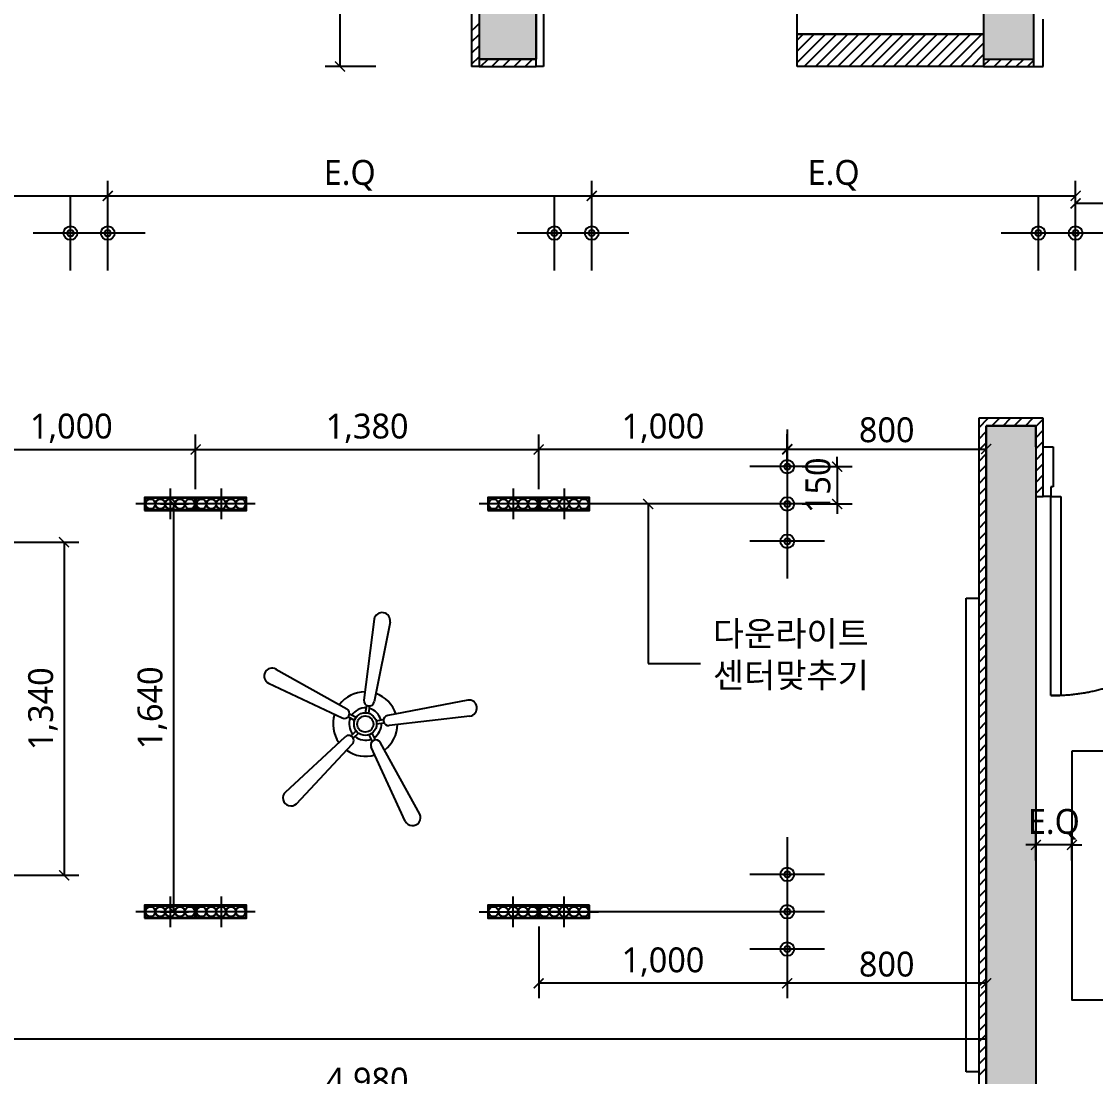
# Model space of a CAD drawing. Header units: millimetres. Extents: x 512 to 764439, y -71 to 559481.
# Drawn here: x 341089 to 345409, y 274869 to 279111 of the extents above; entities that cross this region are included whole.
import ezdxf

# ---------------------------------------------------------------- set-up
doc = ezdxf.new("R2010")
doc.units = ezdxf.units.MM
doc.header["$LTSCALE"] = 50
doc.linetypes.add('CENTER2', pattern=[28.575, 19.05, -3.175, 3.175, -3.175])
for name, color, linetype in [('#조명', 40, 'Continuous'), ('06-FUR', 6, 'Continuous'), ('DIM', 7, 'Continuous'), ('fin', 5, 'Continuous'), ('ha', 8, 'Continuous'), ('red', 10, 'Continuous'), ('wall', 2, 'Continuous')]:
    doc.layers.add(name, color=color, linetype=linetype)
doc.layers.add('00', color=7, linetype='Continuous', lineweight=0)
doc.layers.add('text', color=7, linetype='Continuous', lineweight=0)
doc.styles.add('N 맑은고딕', font='malgun.ttf')
doc.styles.add('맑은 고딕', font='malgun.ttf')
doc.dimstyles.new('DH IN40', dxfattribs={"dimscale": 40, "dimtxt": 2.5, "dimasz": 1, "dimexe": 1.5, "dimexo": 1.5, "dimtad": 1, "dimdec": 7, "dimlunit": 6, "dimtxsty": '맑은 고딕', "dimblk": 'ARCHTICK', "dimcen": 2.5, "dimclrd": 256, "dimclre": 256, "dimclrt": 256, "dimadec": 0, "dimazin": 0, "dimtfac": 1, "dimtdec": 7, "dimtix": 1, "dimtmove": 0, "dimatfit": 3, "dimldrblk": 'ARCHTICK', "dimfxl": 1, "dimtfillclr": 1, "dimlwd": -1, "dimlwe": -1, "dimarcsym": 0})

# ---------------------------------------------------------------- blocks, each defined once
blk = doc.blocks.new('123123')
at = {"layer": 'ha', "linetype": 'Continuous'}
h = blk.add_hatch(color=8, dxfattribs=at)
h.dxf.hatch_style = 1
h.paths.add_polyline_path([(327221.9, 120647.9), (327221.9, 120977.9), (326991.9, 120977.9), (326991.9, 115837.9), (327221.9, 115837.9)])
h.paths.add_polyline_path([(326071.9, 119477.9), (324731.9, 119477.9), (324731.9, 119277.9), (326071.9, 119277.9)])
h.paths.add_polyline_path([(323831.9, 119477.9), (322821.9, 119477.9), (322821.9, 118447.9), (321491.9, 118447.9), (321491.9, 120777.9), (322691.9, 120777.9), (322691.9, 120977.9), (321291.9, 120977.9), (321291.9, 117667.9), (320191.9, 117667.9), (320191.9, 116287.9), (320391.9, 116287.9), (320391.9, 117467.9), (322851.9, 117467.9), (322851.9, 116147.9), (322621.9, 116147.9), (322621.9, 115967.9), (322881.9, 115967.9), (323721.9, 115967.9), (323721.9, 116147.9), (323021.9, 116147.9), (323021.9, 119277.9), (323831.9, 119277.9)])
h.paths.add_polyline_path([(322621.9, 118247.9), (322621.9, 117667.9), (321491.9, 117667.9), (321491.9, 118247.9)], flags=16)
h.paths.add_polyline_path([(322821.9, 114687.9), (322821.9, 115047.9), (322621.9, 115047.9), (322621.9, 114687.9), (321641.9, 114687.9), (321641.9, 114487.9), (322821.9, 114487.9)])
h.paths.add_polyline_path([(320741.9, 114687.9), (320391.9, 114687.9), (320391.9, 115727.9), (320191.9, 115727.9), (320191.9, 114687.9), (319281.9, 114687.9), (319281.9, 109257.9), (321671.9, 109257.9), (321671.9, 110317.9), (321251.9, 110317.9), (321251.9, 110837.9), (321751.9, 110837.9), (321751.9, 111037.9), (321031.9, 111037.9), (321031.9, 110837.9), (321031.9, 109457.9), (319481.9, 109457.9), (319481.9, 110837.9), (320251.9, 110837.9), (320251.9, 111037.9), (319601.9, 111037.9), (319601.9, 114487.9), (320391.9, 114487.9), (320741.9, 114487.9)])
h.paths.add_polyline_path([(324051.9, 114687.9), (323821.9, 114687.9), (323821.9, 110737.9), (324051.9, 110737.9)])
h.paths.add_polyline_path([(324051.9, 109787.9), (323851.9, 109787.9), (323851.9, 109697.9), (323181.9, 109697.9), (323181.9, 109497.9), (323851.9, 109497.9), (323851.9, 109257.9), (324051.9, 109257.9)])
h.paths.add_polyline_path([(329231.9, 114362.9), (329031.9, 114362.9), (329031.9, 110702.9), (329231.9, 110702.9), (329231.9, 110777.9), (329781.9, 110777.9), (329781.9, 110977.9), (329231.9, 110977.9)])
h.paths.add_polyline_path([(329891.9, 109657.9), (329231.9, 109657.9), (329231.9, 109812.9), (329031.9, 109812.9), (329031.9, 109257.9), (329231.9, 109257.9), (329231.9, 109457.9), (329891.9, 109457.9)])
h.paths.add_polyline_path([(333621.9, 114277.9), (333421.9, 114277.9), (333421.9, 116037.9), (332201.9, 116037.9), (332201.9, 119057.9), (330701.9, 119057.9), (330701.9, 118857.9), (332001.9, 118857.9), (332001.9, 116037.9), (330121.9, 116037.9), (330121.9, 115837.9), (330121.9, 115077.9), (330321.9, 115077.9), (330321.9, 115837.9), (333221.9, 115837.9), (333221.9, 114277.9), (332511.9, 114277.9), (330321.9, 114277.9), (330121.9, 114277.9), (330121.9, 114077.9), (333421.9, 114077.9), (333421.9, 110977.9), (332241.9, 110977.9), (332241.9, 110777.9), (333491.9, 110777.9), (333491.9, 109657.9), (332241.9, 109657.9), (332241.9, 109457.9), (333621.9, 109457.9)])
h.paths.add_polyline_path([(329221.9, 118857.9), (329351.9, 118857.9), (329351.9, 119057.9), (328671.9, 119057.9), (328671.9, 118857.9), (329021.9, 118857.9), (329021.9, 115837.9), (329221.9, 115837.9)])
h.paths.add_polyline_path([(330901.9, 120647.9), (330701.9, 120647.9), (330701.9, 120057.9), (330901.9, 120057.9)])
at = {"layer": 'ha', "color": 8}
for p, q in [((326991.9, 120977.9), (326991.9, 115837.9)), ((327221.9, 120647.9), (327221.9, 115837.9)), ((329021.9, 118857.9), (329021.9, 115837.9)), ((329221.9, 118857.9), (329221.9, 115837.9)), ((326991.9, 115837.9), (327221.9, 115837.9)), ((329021.9, 115837.9), (329221.9, 115837.9)), ((329031.9, 114362.9), (329031.9, 110702.9)), ((329231.9, 114362.9), (329031.9, 114362.9)), ((329231.9, 114362.9), (329231.9, 110977.9)), ((329231.9, 114362.9), (329231.9, 110977.9))]:
    blk.add_line(p, q, dxfattribs=at)
at = {"layer": 'ha', "color": 8, "linetype": 'Continuous'}
for p, q in [((327221.9, 115807.9), (327221.9, 120447.9)), ((327251.9, 120447.9), (327251.9, 115807.9)), ((326961.9, 119477.9), (326961.9, 115807.9)), ((326991.9, 119477.9), (326991.9, 115807.9)), ((328271.9, 115937.9), (328271.9, 118857.9)), ((329021.9, 118857.9), (329021.9, 115937.9)), ((328271.9, 115937.9), (329021.9, 115937.9)), ((328271.9, 115807.9), (328271.9, 115937.9)), ((329021.9, 115937.9), (328271.9, 115937.9)), ((329021.9, 115937.9), (329021.9, 115807.9)), ((327221.9, 115837.9), (326991.9, 115837.9)), ((326991.9, 115837.9), (326991.9, 115807.9)), ((327221.9, 115807.9), (327221.9, 115837.9)), ((329221.9, 115837.9), (329221.9, 115807.9)), ((326991.9, 115807.9), (326961.9, 115807.9)), ((326991.9, 115807.9), (327221.9, 115807.9)), ((327251.9, 115807.9), (327221.9, 115807.9)), ((329021.9, 115807.9), (328271.9, 115807.9)), ((329021.9, 115807.9), (329221.9, 115807.9)), ((329261.9, 114392.9), (329001.9, 114392.9)), ((329001.9, 114392.9), (329001.9, 110937.9)), ((329031.9, 114392.9), (329001.9, 114392.9)), ((329001.9, 114392.9), (329001.9, 110937.9)), ((329231.9, 114392.9), (329031.9, 114392.9)), ((329261.9, 114392.9), (329231.9, 114392.9)), ((329261.9, 114277.9), (329261.9, 114392.9)), ((329261.9, 114077.9), (329261.9, 114392.9)), ((329231.9, 114362.9), (329031.9, 114362.9)), ((329031.9, 114362.9), (329031.9, 110937.9)), ((329031.9, 114362.9), (329231.9, 114362.9)), ((329031.9, 110937.9), (329031.9, 114362.9)), ((329231.9, 114277.9), (329231.9, 114362.9)), ((329231.9, 114362.9), (329231.9, 114077.9)), ((329231.9, 114077.9), (329261.9, 114077.9)), ((328951.8, 113669.4), (329001.9, 113669.4)), ((328951.8, 111764.9), (328951.8, 113669.4)), ((329001.9, 113669.4), (329001.9, 111764.9)), ((329001.9, 111764.9), (328951.8, 111764.9))]:
    blk.add_line(p, q, dxfattribs=at)
at = {"layer": 'ha', "color": 8, "linetype": 'Continuous', "transparency": 33554687}
for p, q in [((329221.9, 116037.9), (329221.9, 115807.9)), ((329261.9, 115807.9), (329261.9, 115997.9)), ((329221.9, 115807.9), (329261.9, 115807.9)), ((329261.9, 114077.9), (329261.9, 114277.9)), ((329261.9, 114277.9), (329301.9, 114277.9)), ((329301.9, 114277.9), (329301.9, 114117.9)), ((329301.9, 114117.9), (329291.9, 114117.9)), ((329291.9, 114117.9), (329291.9, 114077.9)), ((329291.9, 114077.9), (329261.9, 114077.9)), ((329291.9, 113277.9), (329291.9, 114077.9)), ((329291.9, 114077.9), (329331.9, 114077.9)), ((329331.9, 114077.9), (329331.9, 113277.9)), ((329331.9, 113277.9), (329291.9, 113277.9))]:
    blk.add_line(p, q, dxfattribs=at)
at = {"layer": 'ha', "color": 8, "linetype": 'Continuous', "transparency": 33554559}
for p, q in [((326961.9, 115951.3), (326978.4, 115967.9)), ((326978.4, 115967.9), (326991.9, 115981.3)), ((326961.9, 115906.4), (326991.9, 115936.4)), ((328271.9, 115914.3), (328295.5, 115937.9)), ((328271.9, 115869.4), (328340.4, 115937.9)), ((328271.9, 115824.5), (328385.3, 115937.9)), ((328300.2, 115807.9), (328430.2, 115937.9)), ((328345.1, 115807.9), (328475.1, 115937.9)), ((328390, 115807.9), (328520, 115937.9)), ((328434.9, 115807.9), (328564.9, 115937.9)), ((328479.8, 115807.9), (328609.8, 115937.9)), ((328524.7, 115807.9), (328654.7, 115937.9)), ((328569.6, 115807.9), (328699.6, 115937.9)), ((328614.5, 115807.9), (328744.5, 115937.9)), ((328659.4, 115807.9), (328789.4, 115937.9)), ((328704.3, 115807.9), (328834.3, 115937.9)), ((328749.2, 115807.9), (328879.2, 115937.9)), ((328794.1, 115807.9), (328924.1, 115937.9)), ((328839, 115807.9), (328969, 115937.9)), ((328883.9, 115807.9), (329013.9, 115937.9)), ((326961.9, 115861.5), (326991.9, 115891.5)), ((328928.8, 115807.9), (329021.9, 115901)), ((326961.9, 115816.6), (326991.9, 115846.6)), ((326998, 115807.9), (327028, 115837.9)), ((327042.9, 115807.9), (327072.9, 115837.9)), ((327087.8, 115807.9), (327117.8, 115837.9)), ((327132.7, 115807.9), (327162.7, 115837.9)), ((327177.6, 115807.9), (327207.6, 115837.9)), ((328973.7, 115807.9), (329021.9, 115856.1)), ((329021.9, 115811.2), (329048.6, 115837.9)), ((329063.5, 115807.9), (329093.5, 115837.9)), ((329108.4, 115807.9), (329138.4, 115837.9)), ((329153.3, 115807.9), (329183.3, 115837.9)), ((329018.6, 115807.9), (329021.9, 115811.2)), ((329198.2, 115807.9), (329221.9, 115831.6)), ((329001.9, 114354.3), (329040.4, 114392.9)), ((329001.9, 114354.3), (329040.4, 114392.9)), ((329055.3, 114362.9), (329085.3, 114392.9)), ((329055.3, 114362.9), (329085.3, 114392.9)), ((329100.2, 114362.9), (329130.2, 114392.9)), ((329100.2, 114362.9), (329130.2, 114392.9)), ((329145.1, 114362.9), (329175.1, 114392.9)), ((329145.1, 114362.9), (329175.1, 114392.9)), ((329190, 114362.9), (329220, 114392.9)), ((329190, 114362.9), (329220, 114392.9)), ((329231.9, 114359.8), (329261.9, 114389.8)), ((329231.9, 114359.8), (329261.9, 114389.8)), ((329001.9, 114309.4), (329031.9, 114339.4)), ((329001.9, 114309.4), (329031.9, 114339.4)), ((329231.9, 114314.9), (329261.9, 114344.9)), ((329231.9, 114314.9), (329261.9, 114344.9)), ((329001.9, 114264.5), (329031.9, 114294.5)), ((329001.9, 114264.5), (329031.9, 114294.5)), ((329231.9, 114270), (329261.9, 114300)), ((329239.7, 114277.9), (329261.9, 114300)), ((329001.9, 114219.6), (329031.9, 114249.6)), ((329001.9, 114219.6), (329031.9, 114249.6)), ((329231.9, 114225.1), (329261.9, 114255.1)), ((329001.9, 114174.7), (329031.9, 114204.7)), ((329001.9, 114174.7), (329031.9, 114204.7)), ((329231.9, 114180.2), (329261.9, 114210.2)), ((329001.9, 114129.8), (329031.9, 114159.8)), ((329001.9, 114129.8), (329031.9, 114159.8)), ((329231.9, 114135.3), (329261.9, 114165.3)), ((329001.9, 114084.9), (329031.9, 114114.9)), ((329001.9, 114084.9), (329031.9, 114114.9)), ((329231.9, 114090.4), (329261.9, 114120.4)), ((329001.9, 114040), (329031.9, 114070)), ((329001.9, 114040), (329031.9, 114070)), ((329001.9, 113995.1), (329031.9, 114025.1)), ((329001.9, 113995.1), (329031.9, 114025.1)), ((329001.9, 113950.2), (329031.9, 113980.2)), ((329001.9, 113950.2), (329031.9, 113980.2)), ((329001.9, 113905.3), (329031.9, 113935.3)), ((329001.9, 113905.3), (329031.9, 113935.3)), ((329001.9, 113860.4), (329031.9, 113890.4)), ((329001.9, 113860.4), (329031.9, 113890.4)), ((329001.9, 113815.5), (329031.9, 113845.5)), ((329001.9, 113815.5), (329031.9, 113845.5)), ((329001.9, 113770.6), (329031.9, 113800.6)), ((329001.9, 113770.6), (329031.9, 113800.6)), ((329001.9, 113725.7), (329031.9, 113755.7)), ((329001.9, 113725.7), (329031.9, 113755.7)), ((329001.9, 113680.8), (329031.9, 113710.8)), ((329001.9, 113680.8), (329031.9, 113710.8)), ((329001.9, 113635.9), (329031.9, 113665.9)), ((329001.9, 113635.9), (329031.9, 113665.9)), ((329001.9, 113591), (329031.9, 113621)), ((329001.9, 113591), (329031.9, 113621)), ((329001.9, 113546.1), (329031.9, 113576.1)), ((329001.9, 113546.1), (329031.9, 113576.1)), ((329001.9, 113501.2), (329031.9, 113531.2)), ((329001.9, 113501.2), (329031.9, 113531.2)), ((329001.9, 113456.3), (329031.9, 113486.3)), ((329001.9, 113456.3), (329031.9, 113486.3)), ((329001.9, 113411.4), (329031.9, 113441.4)), ((329001.9, 113411.4), (329031.9, 113441.4)), ((329001.9, 113366.5), (329031.9, 113396.5)), ((329001.9, 113366.5), (329031.9, 113396.5)), ((329001.9, 113321.6), (329031.9, 113351.6)), ((329001.9, 113321.6), (329031.9, 113351.6)), ((329001.9, 113276.7), (329031.9, 113306.7)), ((329001.9, 113276.7), (329031.9, 113306.7)), ((329001.9, 113231.8), (329031.9, 113261.8)), ((329001.9, 113231.8), (329031.9, 113261.8)), ((329001.9, 113186.9), (329031.9, 113216.9)), ((329001.9, 113186.9), (329031.9, 113216.9)), ((329001.9, 113142), (329031.9, 113172)), ((329001.9, 113142), (329031.9, 113172)), ((329001.9, 113097.1), (329031.9, 113127.1)), ((329001.9, 113097.1), (329031.9, 113127.1)), ((329001.9, 113052.2), (329031.9, 113082.2)), ((329001.9, 113052.2), (329031.9, 113082.2)), ((329001.9, 113007.3), (329031.9, 113037.3)), ((329001.9, 113007.3), (329031.9, 113037.3)), ((329001.9, 112962.4), (329031.9, 112992.4)), ((329001.9, 112962.4), (329031.9, 112992.4)), ((329001.9, 112917.5), (329031.9, 112947.5)), ((329001.9, 112917.5), (329031.9, 112947.5)), ((329001.9, 112872.6), (329031.9, 112902.6)), ((329001.9, 112872.6), (329031.9, 112902.6)), ((329001.9, 112827.7), (329031.9, 112857.7)), ((329001.9, 112827.7), (329031.9, 112857.7)), ((329001.9, 112782.8), (329031.9, 112812.8)), ((329001.9, 112782.8), (329031.9, 112812.8)), ((329001.9, 112737.9), (329031.9, 112767.9)), ((329001.9, 112737.9), (329031.9, 112767.9)), ((329001.9, 112693), (329031.9, 112723)), ((329001.9, 112693), (329031.9, 112723)), ((329001.9, 112648.1), (329031.9, 112678.1)), ((329001.9, 112648.1), (329031.9, 112678.1)), ((329001.9, 112603.2), (329031.9, 112633.2)), ((329001.9, 112603.2), (329031.9, 112633.2)), ((329001.9, 112558.3), (329031.9, 112588.3)), ((329001.9, 112558.3), (329031.9, 112588.3)), ((329001.9, 112513.4), (329031.9, 112543.4)), ((329001.9, 112513.4), (329031.9, 112543.4)), ((329001.9, 112468.5), (329031.9, 112498.5)), ((329001.9, 112468.5), (329031.9, 112498.5)), ((329001.9, 112423.6), (329031.9, 112453.6)), ((329001.9, 112423.6), (329031.9, 112453.6)), ((329001.9, 112378.7), (329031.9, 112408.7)), ((329001.9, 112378.7), (329031.9, 112408.7)), ((329001.9, 112333.8), (329031.9, 112363.8)), ((329001.9, 112333.8), (329031.9, 112363.8)), ((329001.9, 112288.9), (329031.9, 112318.9)), ((329001.9, 112288.9), (329031.9, 112318.9)), ((329001.9, 112244), (329031.9, 112274)), ((329001.9, 112244), (329031.9, 112274)), ((329001.9, 112199.1), (329031.9, 112229.1)), ((329001.9, 112199.1), (329031.9, 112229.1)), ((329001.9, 112154.2), (329031.9, 112184.2)), ((329001.9, 112154.2), (329031.9, 112184.2)), ((329001.9, 112109.3), (329031.9, 112139.3)), ((329001.9, 112109.3), (329031.9, 112139.3)), ((329001.9, 112064.4), (329031.9, 112094.4)), ((329001.9, 112064.4), (329031.9, 112094.4)), ((329001.9, 112019.5), (329031.9, 112049.5)), ((329001.9, 112019.5), (329031.9, 112049.5)), ((329001.9, 111974.6), (329031.9, 112004.6)), ((329001.9, 111974.6), (329031.9, 112004.6)), ((329001.9, 111929.7), (329031.9, 111959.7)), ((329001.9, 111929.7), (329031.9, 111959.7)), ((329001.9, 111884.8), (329031.9, 111914.8)), ((329001.9, 111884.8), (329031.9, 111914.8)), ((329001.9, 111839.9), (329031.9, 111869.9)), ((329001.9, 111839.9), (329031.9, 111869.9)), ((329001.9, 111795), (329031.9, 111825)), ((329001.9, 111795), (329031.9, 111825)), ((329001.9, 111750.1), (329031.9, 111780.1)), ((329001.9, 111750.1), (329031.9, 111780.1))]:
    blk.add_line(p, q, dxfattribs=at)
at = {"layer": 'ha', "color": 8, "ltscale": 20}
blk.add_line((324051.9, 111897.9), (329031.9, 111897.9), dxfattribs=at)
blk.add_line((324051.9, 111897.9), (329031.9, 111897.9), dxfattribs=at)
at = {"layer": 'ha', "color": 8, "linetype": 'CENTER2', "ltscale": 20, "transparency": 33554687}
blk.add_arc((329291.9, 114077.9), 800, 270, 0, dxfattribs=at)
blk = doc.blocks.new('1232144')
at = {"layer": 'red', "linetype": 'Continuous'}
blk.add_lwpolyline([(363577.2, 262665.7), (364577.2, 262665.7), (364577.2, 263265.7), (363577.2, 263265.7)], close=True, dxfattribs=at)
at = {"layer": 'text', "insert": (363669.9, 263016.7), "char_height": 100, "attachment_point": 1, "style": 'N 맑은고딕'}
blk.add_mtext_dynamic_manual_height_columns('시스템에어컨', width=3739.844, gutter_width=747, heights=[0], dxfattribs=at)
blk = doc.blocks.new('CELILNGPAN')
at = {"layer": '06-FUR', "color": 6}
for p, q in [((48717.2, -3709.4), (48676.4, -4034.6)), ((48781.1, -3721), (48717.1, -4041.2)), ((48322.4, -3909.7), (48607.1, -4069.5)), ((48291.6, -3966.9), (48588.2, -4106.2)), ((48682.4, -4085.6), (48687.2, -4056.2)), ((48695.2, -4087.7), (48700, -4058.3)), ((49093.7, -4034.6), (48771.7, -4096.2)), ((48638.6, -4116.2), (48612.1, -4102.6)), ((48644.6, -4104.7), (48618.1, -4091.1)), ((49102.3, -4098.9), (48778, -4137)), ((48725.1, -4117.8), (48754.5, -4113.2)), ((48727, -4130.6), (48756.5, -4126)), ((48360.1, -4404.3), (48600.1, -4182.9)), ((48645.1, -4158.1), (48623.9, -4179.1)), ((48654.2, -4167.3), (48633.1, -4188.3)), ((48696.1, -4174.1), (48709.5, -4200.7)), ((48707.7, -4168.3), (48721.1, -4194.9)), ((48404.9, -4451.3), (48629.1, -4212.2)), ((48842.1, -4521.2), (48705.7, -4224.6)), ((48900.6, -4493.1), (48742.5, -4206))]:
    blk.add_line(p, q, dxfattribs=at)
for radius in [45.4, 32.5]:
    blk.add_circle((48681.6, -4131), radius, dxfattribs=at)
for centre, radius, start, end in [((48749.2, -3715.2), 32.5, 349.67, 169.67), ((48307, -3938.3), 32.5, 61.67, 241.67), ((48681.6, -4131), 129.8, 90.4651, 143.078), ((48681.6, -4131), 129.8, 18.4651, 71.078), ((48696.7, -4037.9), 20.6, 170.7734, 350.7734), ((49098, -4066.8), 32.5, 277.67, 97.67), ((48681.6, -4131), 129.8, 162.4651, 215.078), ((48597.7, -4087.9), 20.6, 242.7734, 62.7734), ((48681.6, -4131), 64.9, 86.5125, 147.0342), ((48681.6, -4131), 64.9, 14.5125, 75.0342), ((48774.9, -4116.6), 20.6, 98.7734, 278.7734), ((48681.6, -4131), 64.9, 158.5125, 219.0342), ((48681.6, -4131), 64.9, 302.5125, 3.0342), ((48681.6, -4131), 129.8, 306.4651, 359.078), ((48614.6, -4197.5), 20.6, 314.7734, 134.7734), ((48681.6, -4131), 64.9, 230.5125, 291.0342), ((48724.1, -4215.3), 20.6, 26.7734, 206.7734), ((48681.6, -4131), 129.8, 234.4651, 287.078), ((48382.5, -4427.8), 32.5, 133.67, 313.67), ((48871.4, -4507.2), 32.5, 205.67, 25.67)]:
    blk.add_arc(centre, radius, start, end, dxfattribs=at)
blk = doc.blocks.new('WHAUD')
at = {"layer": '#조명', "linetype": 'Continuous'}
for p, q in [((382552, 278027.6), (382552, 277727.6)), ((382702, 277877.6), (382402, 277877.6))]:
    blk.add_line(p, q, dxfattribs=at)
for radius in [27.5, 12.5]:
    blk.add_circle((382552, 277877.6), radius, dxfattribs=at)
blk = doc.blocks.new('A$C6088f158')
at = {"layer": '#조명', "ltscale": 2}
for p, q in [((137.5, 123), (137.5, 0)), ((275, 61.5), (0, 61.5))]:
    blk.add_line(p, q, dxfattribs=at)
for points in [[(35, 35), (240, 35), (240, 88), (35, 88)], [(38.5, 38.5), (236.5, 38.5), (236.5, 84.5), (38.5, 84.5)]]:
    blk.add_lwpolyline(points, close=True, dxfattribs=at)
for centre in [(58.3, 61.5), (97.9, 61.5), (137.5, 61.5), (177.1, 61.5), (216.7, 61.5)]:
    blk.add_circle(centre, 19.8, dxfattribs=at)
blk = doc.blocks.new('_ArchTick')
at = {"color": 0, "linetype": 'ByBlock', "const_width": 0.15}
blk.add_lwpolyline([(-0.5, -0.5), (0.5, 0.5)], dxfattribs=at)
blk = doc.blocks.new('*D788')
at = {"layer": 'Defpoints', "color": 0, "linetype": 'Continuous', "transparency": 16777216}
for p in [(343169.2, 277390), (344169.2, 277251.2), (343169.2, 277171.2)]:
    blk.add_point(p, dxfattribs=at)
at = {"layer": 'DIM', "transparency": 16777216}
for p, q in [((343169.2, 277231.2), (343169.2, 277450)), ((344169.2, 277311.2), (344169.2, 277450)), ((344169.2, 277390), (343169.2, 277390))]:
    blk.add_line(p, q, dxfattribs=at)
at = {"layer": 'DIM', "linetype": 'Continuous', "transparency": 16777216, "xscale": 40, "yscale": 40, "zscale": 40, "rotation": 180}
blk.add_blockref('_ArchTick', (343169.2, 277390), dxfattribs=at)
at = {"layer": 'DIM', "linetype": 'Continuous', "transparency": 16777216, "xscale": 40, "yscale": 40, "zscale": 40}
blk.add_blockref('_ArchTick', (344169.2, 277390), dxfattribs=at)
at = {"layer": 'DIM', "linetype": 'Continuous', "transparency": 16777216, "insert": (343669.2, 277475.3), "char_height": 100, "attachment_point": 5, "style": '맑은 고딕'}
blk.add_mtext('1,000', dxfattribs=at)
blk = doc.blocks.new('*D789')
at = {"layer": 'Defpoints', "color": 0, "linetype": 'Continuous', "transparency": 16777216}
for p in [(344969.2, 277392.1), (344969.2, 277362.1), (344169.2, 277251.2)]:
    blk.add_point(p, dxfattribs=at)
at = {"layer": 'DIM', "transparency": 16777216}
for p, q in [((344169.2, 277311.2), (344169.2, 277452.1)), ((344969.2, 277422.1), (344969.2, 277452.1)), ((344169.2, 277392.1), (344969.2, 277392.1))]:
    blk.add_line(p, q, dxfattribs=at)
at = {"layer": 'DIM', "linetype": 'Continuous', "transparency": 16777216, "xscale": 40, "yscale": 40, "zscale": 40, "rotation": 180}
blk.add_blockref('_ArchTick', (344169.2, 277392.1), dxfattribs=at)
at = {"layer": 'DIM', "linetype": 'Continuous', "transparency": 16777216, "xscale": 40, "yscale": 40, "zscale": 40}
blk.add_blockref('_ArchTick', (344969.2, 277392.1), dxfattribs=at)
at = {"layer": 'DIM', "linetype": 'Continuous', "transparency": 16777216, "insert": (344569.2, 277468.7), "char_height": 100, "attachment_point": 5, "style": '맑은 고딕'}
blk.add_mtext('800', dxfattribs=at)
blk = doc.blocks.new('*D791')
at = {"layer": 'Defpoints', "color": 0, "linetype": 'Continuous', "transparency": 16777216}
for p in [(341789.2, 277390), (340789.2, 277317.6), (341789.2, 277171.2)]:
    blk.add_point(p, dxfattribs=at)
at = {"layer": 'DIM', "transparency": 16777216}
for p, q in [((340789.2, 277377.6), (340789.2, 277450)), ((341789.2, 277231.2), (341789.2, 277450)), ((340789.2, 277390), (341789.2, 277390))]:
    blk.add_line(p, q, dxfattribs=at)
at = {"layer": 'DIM', "linetype": 'Continuous', "transparency": 16777216, "xscale": 40, "yscale": 40, "zscale": 40, "rotation": 180}
blk.add_blockref('_ArchTick', (340789.2, 277390), dxfattribs=at)
at = {"layer": 'DIM', "linetype": 'Continuous', "transparency": 16777216, "xscale": 40, "yscale": 40, "zscale": 40}
blk.add_blockref('_ArchTick', (341789.2, 277390), dxfattribs=at)
at = {"layer": 'DIM', "linetype": 'Continuous', "transparency": 16777216, "insert": (341289.2, 277475.3), "char_height": 100, "attachment_point": 5, "style": '맑은 고딕'}
blk.add_mtext('1,000', dxfattribs=at)
blk = doc.blocks.new('*D798')
at = {"layer": 'Defpoints', "color": 0, "linetype": 'Continuous', "transparency": 16777216}
for p in [(339989.2, 274920), (344969.2, 274920), (344969.2, 274760)]:
    blk.add_point(p, dxfattribs=at)
at = {"layer": 'DIM', "transparency": 16777216}
for p, q in [((339989.2, 274860), (339989.2, 274700)), ((344969.2, 274860), (344969.2, 274700)), ((339989.2, 274760), (344969.2, 274760))]:
    blk.add_line(p, q, dxfattribs=at)
at = {"layer": 'DIM', "linetype": 'Continuous', "transparency": 16777216, "xscale": 40, "yscale": 40, "zscale": 40, "rotation": 180}
blk.add_blockref('_ArchTick', (339989.2, 274760), dxfattribs=at)
at = {"layer": 'DIM', "linetype": 'Continuous', "transparency": 16777216, "xscale": 40, "yscale": 40, "zscale": 40}
blk.add_blockref('_ArchTick', (344969.2, 274760), dxfattribs=at)
at = {"layer": 'DIM', "linetype": 'Continuous', "transparency": 16777216, "insert": (342479.2, 274845.1), "char_height": 100, "attachment_point": 5, "style": '맑은 고딕'}
blk.add_mtext('4,980', dxfattribs=at)
blk = doc.blocks.new('*D801')
at = {"layer": 'Defpoints', "color": 0, "linetype": 'Continuous', "transparency": 16777216}
for p in [(344169.2, 275394.5), (344969.2, 275365), (344169.2, 275243.3)]:
    blk.add_point(p, dxfattribs=at)
at = {"layer": 'DIM', "transparency": 16777216}
for p, q in [((344169.2, 275334.5), (344169.2, 275183.3)), ((344969.2, 275305), (344969.2, 275183.3)), ((344969.2, 275243.3), (344169.2, 275243.3))]:
    blk.add_line(p, q, dxfattribs=at)
at = {"layer": 'DIM', "linetype": 'Continuous', "transparency": 16777216, "xscale": 40, "yscale": 40, "zscale": 40, "rotation": 180}
blk.add_blockref('_ArchTick', (344169.2, 275243.3), dxfattribs=at)
at = {"layer": 'DIM', "linetype": 'Continuous', "transparency": 16777216, "xscale": 40, "yscale": 40, "zscale": 40}
blk.add_blockref('_ArchTick', (344969.2, 275243.3), dxfattribs=at)
at = {"layer": 'DIM', "linetype": 'Continuous', "transparency": 16777216, "insert": (344569.2, 275319.9), "char_height": 100, "attachment_point": 5, "style": '맑은 고딕'}
blk.add_mtext('800', dxfattribs=at)
blk = doc.blocks.new('*D802')
at = {"layer": 'Defpoints', "color": 0, "linetype": 'Continuous', "transparency": 16777216}
for p in [(343169.2, 275531.2), (344169.2, 275381.2), (343169.2, 275243.3)]:
    blk.add_point(p, dxfattribs=at)
at = {"layer": 'DIM', "transparency": 16777216}
for p, q in [((343169.2, 275471.2), (343169.2, 275183.3)), ((344169.2, 275321.2), (344169.2, 275183.3)), ((344169.2, 275243.3), (343169.2, 275243.3))]:
    blk.add_line(p, q, dxfattribs=at)
at = {"layer": 'DIM', "linetype": 'Continuous', "transparency": 16777216, "xscale": 40, "yscale": 40, "zscale": 40, "rotation": 180}
blk.add_blockref('_ArchTick', (343169.2, 275243.3), dxfattribs=at)
at = {"layer": 'DIM', "linetype": 'Continuous', "transparency": 16777216, "xscale": 40, "yscale": 40, "zscale": 40}
blk.add_blockref('_ArchTick', (344169.2, 275243.3), dxfattribs=at)
at = {"layer": 'DIM', "linetype": 'Continuous', "transparency": 16777216, "insert": (343669.2, 275328.6), "char_height": 100, "attachment_point": 5, "style": '맑은 고딕'}
blk.add_mtext('1,000', dxfattribs=at)
blk = doc.blocks.new('*D838')
at = {"layer": 'Defpoints', "color": 0, "linetype": 'Continuous', "transparency": 16777216}
for p in [(345169.2, 275800), (345169.2, 275676.8), (345314.2, 275676.8)]:
    blk.add_point(p, dxfattribs=at)
at = {"layer": 'DIM', "transparency": 16777216}
for p, q in [((345169.2, 275736.8), (345169.2, 275860)), ((345314.2, 275736.8), (345314.2, 275860)), ((345169.2, 275800), (345129.2, 275800)), ((345314.2, 275800), (345169.2, 275800)), ((345314.2, 275800), (345354.2, 275800))]:
    blk.add_line(p, q, dxfattribs=at)
at = {"layer": 'DIM', "linetype": 'Continuous', "transparency": 16777216, "xscale": 40, "yscale": 40, "zscale": 40}
blk.add_blockref('_ArchTick', (345169.2, 275800), dxfattribs=at)
at = {"layer": 'DIM', "linetype": 'Continuous', "transparency": 16777216, "xscale": 40, "yscale": 40, "zscale": 40, "rotation": 180}
blk.add_blockref('_ArchTick', (345314.2, 275800), dxfattribs=at)
at = {"layer": 'DIM', "linetype": 'Continuous', "transparency": 16777216, "insert": (345241.7, 275882.5), "char_height": 100, "attachment_point": 5, "style": '맑은 고딕'}
blk.add_mtext('E.Q', dxfattribs=at)
blk = doc.blocks.new('*D840')
at = {"layer": 'Defpoints', "color": 0, "linetype": 'Continuous', "transparency": 16777216}
for p in [(345329.2, 278380), (345329.2, 278260.5), (346029.2, 278260.5)]:
    blk.add_point(p, dxfattribs=at)
at = {"layer": 'DIM', "transparency": 16777216}
for p, q in [((345329.2, 278320.5), (345329.2, 278440)), ((346029.2, 278320.5), (346029.2, 278440)), ((346029.2, 278380), (345329.2, 278380))]:
    blk.add_line(p, q, dxfattribs=at)
at = {"layer": 'DIM', "linetype": 'Continuous', "transparency": 16777216, "xscale": 40, "yscale": 40, "zscale": 40, "rotation": 180}
blk.add_blockref('_ArchTick', (345329.2, 278380), dxfattribs=at)
at = {"layer": 'DIM', "linetype": 'Continuous', "transparency": 16777216, "xscale": 40, "yscale": 40, "zscale": 40}
blk.add_blockref('_ArchTick', (346029.2, 278380), dxfattribs=at)
at = {"layer": 'DIM', "linetype": 'Continuous', "transparency": 16777216, "insert": (345679.2, 278456.7), "char_height": 100, "attachment_point": 5, "style": '맑은 고딕'}
blk.add_mtext('700', dxfattribs=at)
blk = doc.blocks.new('*D851')
at = {"layer": 'Defpoints', "color": 0, "linetype": 'Continuous', "transparency": 16777216}
for p in [(342449.2, 280290.5), (342370, 278930.5), (342574.6, 278930.5)]:
    blk.add_point(p, dxfattribs=at)
at = {"layer": 'DIM', "transparency": 16777216}
for p, q in [((342389.2, 280290.5), (342310, 280290.5)), ((342370, 280290.5), (342370, 278930.5)), ((342514.6, 278930.5), (342310, 278930.5))]:
    blk.add_line(p, q, dxfattribs=at)
at = {"layer": 'DIM', "linetype": 'Continuous', "transparency": 16777216, "xscale": 40, "yscale": 40, "zscale": 40}
for p, rotation in [((342370, 280290.5), 90), ((342370, 278930.5), 270)]:
    blk.add_blockref('_ArchTick', p, dxfattribs=dict(at, rotation=rotation))
at = {"layer": 'DIM', "linetype": 'Continuous', "transparency": 16777216, "insert": (342284.7, 279610.5), "char_height": 100, "attachment_point": 5, "rotation": 90, "style": '맑은 고딕'}
blk.add_mtext('1,360', dxfattribs=at)
blk = doc.blocks.new('*D991')
at = {"layer": 'Defpoints', "color": 0, "linetype": 'Continuous', "transparency": 16777216}
for p in [(340789.2, 277017.6), (340789.2, 275677.6), (341260, 275677.6)]:
    blk.add_point(p, dxfattribs=at)
at = {"layer": 'DIM', "transparency": 16777216}
for p, q in [((340849.2, 277017.6), (341320, 277017.6)), ((341260, 277017.6), (341260, 275677.6)), ((340849.2, 275677.6), (341320, 275677.6))]:
    blk.add_line(p, q, dxfattribs=at)
at = {"layer": 'DIM', "linetype": 'Continuous', "transparency": 16777216, "xscale": 40, "yscale": 40, "zscale": 40}
for p, rotation in [((341260, 277017.6), 90), ((341260, 275677.6), 270)]:
    blk.add_blockref('_ArchTick', p, dxfattribs=dict(at, rotation=rotation))
at = {"layer": 'DIM', "linetype": 'Continuous', "transparency": 16777216, "insert": (341174.7, 276347.6), "char_height": 100, "attachment_point": 5, "rotation": 90, "style": '맑은 고딕'}
blk.add_mtext('1,340', dxfattribs=at)
blk = doc.blocks.new('*D1474')
at = {"layer": 'Defpoints', "color": 0, "linetype": 'Continuous', "transparency": 16777216}
for p in [(341435.9, 278410), (339489.2, 278260), (341435.9, 278260)]:
    blk.add_point(p, dxfattribs=at)
at = {"layer": 'DIM', "transparency": 16777216}
for p, q in [((339489.2, 278320), (339489.2, 278470)), ((341435.9, 278320), (341435.9, 278470)), ((339489.2, 278410), (341435.9, 278410))]:
    blk.add_line(p, q, dxfattribs=at)
at = {"layer": 'DIM', "linetype": 'Continuous', "transparency": 16777216, "xscale": 40, "yscale": 40, "zscale": 40, "rotation": 180}
blk.add_blockref('_ArchTick', (339489.2, 278410), dxfattribs=at)
at = {"layer": 'DIM', "linetype": 'Continuous', "transparency": 16777216, "xscale": 40, "yscale": 40, "zscale": 40}
blk.add_blockref('_ArchTick', (341435.9, 278410), dxfattribs=at)
at = {"layer": 'DIM', "linetype": 'Continuous', "transparency": 16777216, "insert": (340462.6, 278492.5), "char_height": 100, "attachment_point": 5, "style": '맑은 고딕'}
blk.add_mtext('E.Q', dxfattribs=at)
blk = doc.blocks.new('*D1475')
at = {"layer": 'Defpoints', "color": 0, "linetype": 'Continuous', "transparency": 16777216}
for p in [(343382.6, 278410), (341435.9, 278260), (343382.6, 278260.4)]:
    blk.add_point(p, dxfattribs=at)
at = {"layer": 'DIM', "transparency": 16777216}
for p, q in [((341435.9, 278320), (341435.9, 278470)), ((343382.6, 278320.4), (343382.6, 278470)), ((341435.9, 278410), (343382.6, 278410))]:
    blk.add_line(p, q, dxfattribs=at)
at = {"layer": 'DIM', "linetype": 'Continuous', "transparency": 16777216, "xscale": 40, "yscale": 40, "zscale": 40, "rotation": 180}
blk.add_blockref('_ArchTick', (341435.9, 278410), dxfattribs=at)
at = {"layer": 'DIM', "linetype": 'Continuous', "transparency": 16777216, "xscale": 40, "yscale": 40, "zscale": 40}
blk.add_blockref('_ArchTick', (343382.6, 278410), dxfattribs=at)
at = {"layer": 'DIM', "linetype": 'Continuous', "transparency": 16777216, "insert": (342409.2, 278492.5), "char_height": 100, "attachment_point": 5, "style": '맑은 고딕'}
blk.add_mtext('E.Q', dxfattribs=at)
blk = doc.blocks.new('*D1476')
at = {"layer": 'Defpoints', "color": 0, "linetype": 'Continuous', "transparency": 16777216}
for p in [(345329.2, 278410), (343382.6, 278260.4), (345329.2, 278260.5)]:
    blk.add_point(p, dxfattribs=at)
at = {"layer": 'DIM', "transparency": 16777216}
for p, q in [((343382.6, 278320.4), (343382.6, 278470)), ((345329.2, 278320.5), (345329.2, 278470)), ((343382.6, 278410), (345329.2, 278410))]:
    blk.add_line(p, q, dxfattribs=at)
at = {"layer": 'DIM', "linetype": 'Continuous', "transparency": 16777216, "xscale": 40, "yscale": 40, "zscale": 40, "rotation": 180}
blk.add_blockref('_ArchTick', (343382.6, 278410), dxfattribs=at)
at = {"layer": 'DIM', "linetype": 'Continuous', "transparency": 16777216, "xscale": 40, "yscale": 40, "zscale": 40}
blk.add_blockref('_ArchTick', (345329.2, 278410), dxfattribs=at)
at = {"layer": 'DIM', "linetype": 'Continuous', "transparency": 16777216, "insert": (344355.9, 278492.5), "char_height": 100, "attachment_point": 5, "style": '맑은 고딕'}
blk.add_mtext('E.Q', dxfattribs=at)
blk = doc.blocks.new('*D1486')
at = {"layer": 'Defpoints', "color": 0, "linetype": 'Continuous', "transparency": 16777216}
for p in [(341587.7, 277171.2), (341587.7, 275531.2), (341700, 275531.2)]:
    blk.add_point(p, dxfattribs=at)
at = {"layer": 'DIM', "transparency": 16777216}
for p, q in [((341647.7, 277171.2), (341760, 277171.2)), ((341700, 277171.2), (341700, 275531.2)), ((341647.7, 275531.2), (341760, 275531.2))]:
    blk.add_line(p, q, dxfattribs=at)
at = {"layer": 'DIM', "linetype": 'Continuous', "transparency": 16777216, "xscale": 40, "yscale": 40, "zscale": 40}
for p, rotation in [((341700, 277171.2), 90), ((341700, 275531.2), 270)]:
    blk.add_blockref('_ArchTick', p, dxfattribs=dict(at, rotation=rotation))
at = {"layer": 'DIM', "linetype": 'Continuous', "transparency": 16777216, "insert": (341614.7, 276351.2), "char_height": 100, "attachment_point": 5, "rotation": 90, "style": '맑은 고딕'}
blk.add_mtext('1,640', dxfattribs=at)
blk = doc.blocks.new('*D1487')
at = {"layer": 'Defpoints', "color": 0, "linetype": 'Continuous', "transparency": 16777216}
for p in [(343169.2, 277390), (341789.2, 277171.2), (343169.2, 277171.2)]:
    blk.add_point(p, dxfattribs=at)
at = {"layer": 'DIM', "transparency": 16777216}
for p, q in [((341789.2, 277231.2), (341789.2, 277450)), ((343169.2, 277231.2), (343169.2, 277450)), ((341789.2, 277390), (343169.2, 277390))]:
    blk.add_line(p, q, dxfattribs=at)
at = {"layer": 'DIM', "linetype": 'Continuous', "transparency": 16777216, "xscale": 40, "yscale": 40, "zscale": 40, "rotation": 180}
blk.add_blockref('_ArchTick', (341789.2, 277390), dxfattribs=at)
at = {"layer": 'DIM', "linetype": 'Continuous', "transparency": 16777216, "xscale": 40, "yscale": 40, "zscale": 40}
blk.add_blockref('_ArchTick', (343169.2, 277390), dxfattribs=at)
at = {"layer": 'DIM', "linetype": 'Continuous', "transparency": 16777216, "insert": (342479.2, 277475.3), "char_height": 100, "attachment_point": 5, "style": '맑은 고딕'}
blk.add_mtext('1,380', dxfattribs=at)
blk = doc.blocks.new('*D1489')
at = {"layer": 'Defpoints', "color": 0, "linetype": 'Continuous', "transparency": 16777216}
for p in [(344169.2, 277321.2), (344169.2, 277171.2), (344370, 277171.2)]:
    blk.add_point(p, dxfattribs=at)
at = {"layer": 'DIM', "transparency": 16777216}
for p, q in [((344370, 277321.2), (344370, 277361.2)), ((344229.2, 277321.2), (344430, 277321.2)), ((344370, 277321.2), (344370, 277171.2)), ((344229.2, 277171.2), (344430, 277171.2)), ((344370, 277171.2), (344370, 277131.2))]:
    blk.add_line(p, q, dxfattribs=at)
at = {"layer": 'DIM', "linetype": 'Continuous', "transparency": 16777216, "xscale": 40, "yscale": 40, "zscale": 40}
for p, rotation in [((344370, 277321.2), 270), ((344370, 277171.2), 90)]:
    blk.add_blockref('_ArchTick', p, dxfattribs=dict(at, rotation=rotation))
at = {"layer": 'DIM', "linetype": 'Continuous', "transparency": 16777216, "insert": (344293.1, 277246.2), "char_height": 100, "attachment_point": 5, "rotation": 90, "style": '맑은 고딕'}
blk.add_mtext('150', dxfattribs=at)

msp = doc.modelspace()

# ---------------------------------------------------------------- linework, layer by layer
at = {"layer": 'fin', "linetype": 'Continuous'}
for p, q in [((344169.23372999, 277171.18143007), (343050, 277171.18143007)), ((344169.23372999, 275531.18143007), (343060, 275531.18143007))]:
    msp.add_line(p, q, dxfattribs=at)

# ---------------------------------------------------------------- block references
at = {"layer": '#조명', "linetype": 'Continuous', "rotation": 270}
for p in [(63408.25908311, 660812.16611831), (63558.25908311, 660812.16611831), (65354.92574978, 660812.32501373), (65504.92574978, 660812.32501373), (67301.59241644, 660812.48390914), (67451.59241644, 660812.48390914)]:
    msp.add_blockref('WHAUD', p, dxfattribs=at)
at = {"layer": '#조명', "linetype": 'Continuous'}
for name, p in [('WHAUD', (-38382.7288142, -556.45988347)), ('WHAUD', (-38382.7288142, -706.45988347)), ('A$C6088f158', (342929.23372999, 277109.68143007)), ('A$C6088f158', (343134.23372999, 277109.68143007)), ('WHAUD', (-38382.7288142, -856.45988347)), ('WHAUD', (-38382.7288142, -2196.45988347)), ('WHAUD', (-38382.7288142, -2346.45988347)), ('WHAUD', (-38382.7288142, -2496.45988347))]:
    msp.add_blockref(name, p, dxfattribs=at)
at = {"linetype": 'Continuous'}
msp.add_blockref('123123', (15937.37803297, 163122.61808096), dxfattribs=at)
at = {"ltscale": 2}
for p in [(341549.23372999, 277109.68143007), (341754.23372999, 277109.68143007), (341549.23372999, 275469.68143007), (341754.23372999, 275469.68143007)]:
    msp.add_blockref('A$C6088f158', p, dxfattribs=at)
at = {"ltscale": 2, "rotation": 179.9999999999999}
for p in [(343204.23372999, 275592.68143007), (343409.23372999, 275592.68143007)]:
    msp.add_blockref('A$C6088f158', p, dxfattribs=at)
at = {"layer": '00'}
msp.add_blockref('CELILNGPAN', (293790.13367696, 280417.01389715), dxfattribs=at)
at = {"layer": 'wall', "linetype": 'Continuous', "rotation": 270}
msp.add_blockref('1232144', (82648.49969009, 639754.08523513), dxfattribs=at)

# ---------------------------------------------------------------- texts
at = {"layer": 'text', "linetype": 'Continuous', "insert": (343870, 276699.39538043), "char_height": 100, "attachment_point": 1, "style": 'N 맑은고딕'}
msp.add_mtext_dynamic_manual_height_columns('다운라이트\\P센터맞추기', width=1930, gutter_width=750, heights=[335.03880486], dxfattribs=at)

# ---------------------------------------------------------------- dimensions: what is measured, and where the dimension line sits
at = {"layer": 'DIM', "linetype": 'Continuous'}
for base, p1, p2, picture, middle in [((342370.0000000006, 278930.5213649563), (342449.2337299855, 280290.5213649561), (342574.6168649928, 278930.5213649562), '*D851', (342284.673913044, 279610.5213649562)), ((344370.0000000002, 277171.1814300726), (344169.2337299853, 277321.1814300725), (344169.2337299853, 277171.1814300725), '*D1489', (344293.0638586959, 277246.1814300725)), ((341700.0000000008, 275531.1814300726), (341587.7337299854, 277171.1814300725), (341587.7337299854, 275531.1814300725), '*D1486', (341614.6739130443, 276351.1814300725)), ((341260.0000000003, 275677.6413135419), (340789.2337299854, 277017.6413135417), (340789.2337299854, 275677.6413135417), '*D991', (341174.6739130438, 276347.6413135417))]:
    dim = msp.add_linear_dim(base=base, p1=p1, p2=p2, angle=90, dimstyle='DH IN40', dxfattribs=at)
    dim.commit()
    dim.dimension.update_dxf_attribs({"geometry": picture, "text_midpoint": middle})
for base, p1, p2, picture, middle in [((341435.90039665, 278410), (339489.23372999, 278260.04467872), (341435.90039665, 278260.04467872), '*D1474', (340462.56706332, 278492.54076087)), ((345169.23372999, 275800), (345314.23372999, 275676.83741754), (345169.23372999, 275676.83741754), '*D838', (345241.73372999, 275882.54076087))]:
    dim = msp.add_linear_dim(base=base, p1=p1, p2=p2, text='E.Q', dimstyle='DH IN40', dxfattribs=at)
    dim.commit()
    dim.dimension.update_dxf_attribs({"geometry": picture, "text_midpoint": middle})
for base, p1, p2, picture, middle in [((343382.56706332, 278410), (341435.90039665, 278260.04467872), (343382.56706332, 278260.36246954), '*D1475', (342409.23372999, 278492.54076087)), ((345329.23372999, 278410), (343382.56706332, 278260.36246954), (345329.23372999, 278260.52136496), '*D1476', (344355.90039665, 278492.54076087))]:
    dim = msp.add_linear_dim(base=base, p1=p1, p2=p2, text='E.Q', dimstyle='DH IN40', override={"dimtmove": 1}, dxfattribs=at)
    dim.commit()
    dim.dimension.update_dxf_attribs({"geometry": picture, "text_midpoint": middle})
for base, p1, p2, picture, middle in [((345329.2337299853, 278380), (346029.2337299853, 278260.521364956), (345329.2337299853, 278260.521364956), '*D840', (345679.2337299853, 278456.6644021739)), ((341789.2337299854, 277390), (340789.2337299854, 277317.6413135417), (341789.2337299854, 277171.1814300725), '*D791', (341289.2337299854, 277475.3260869565)), ((343169.2337299854, 277390), (341789.2337299854, 277171.1814300725), (343169.2337299854, 277171.1814300725), '*D1487', (342479.2337299854, 277475.3260869565)), ((343169.2337299854, 277390), (344169.2337299853, 277251.1814300726), (343169.2337299854, 277171.1814300725), '*D788', (343669.2337299853, 277475.3260869565)), ((344969.2337299854, 277392.058347629), (344169.2337299853, 277251.1814300726), (344969.2337299854, 277362.0583476289), '*D789', (344569.2337299853, 277468.7227498029)), ((343169.2337299854, 275243.2814300725), (344169.2337299853, 275381.1814300725), (343169.2337299854, 275531.1814300725), '*D802', (343669.2337299853, 275328.607517029)), ((344169.2337299853, 275243.2814300725), (344969.2337299853, 275364.9795892501), (344169.2337299853, 275394.462860145), '*D801', (344569.2337299853, 275319.9458322464)), ((344969.2337299854, 274760), (339989.2337299854, 274920), (344969.2337299854, 274920), '*D798', (342479.2337299854, 274845.0543478261))]:
    dim = msp.add_linear_dim(base=base, p1=p1, p2=p2, dimstyle='DH IN40', dxfattribs=at)
    dim.commit()
    dim.dimension.update_dxf_attribs({"geometry": picture, "text_midpoint": middle})

# ---------------------------------------------------------------- leaders
msp.add_leader([(343609.61686499, 277171.18143007), (343609.61686499, 276530), (343820, 276530)], dimstyle='DH IN40', dxfattribs=at)

doc.saveas('drawing.dxf')
